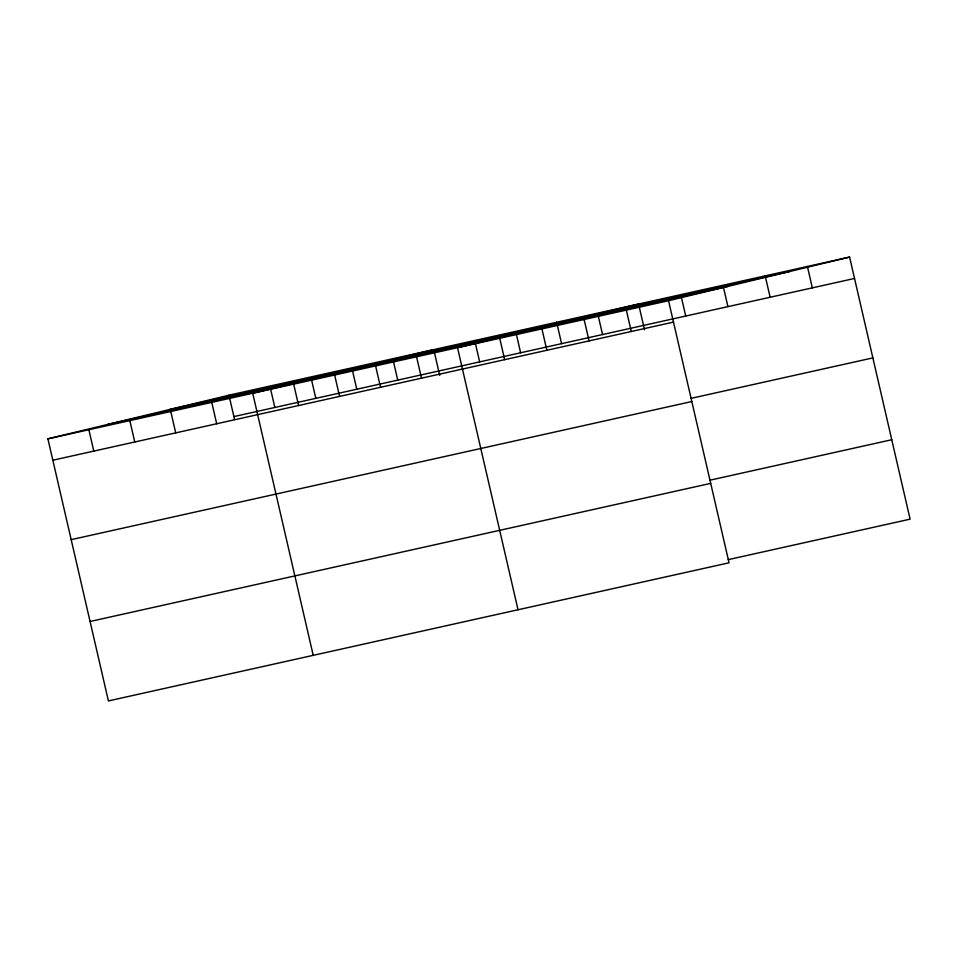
<?xml version="1.0" encoding="UTF-8"?>
<svg xmlns="http://www.w3.org/2000/svg" width="958" height="958" viewBox="0 0 958 958"><rect width="100%" height="100%" fill="white"/><g stroke="black" fill="none" stroke-linecap="round" stroke-linejoin="round"><path stroke-width="1.44" d="M849.59 257.079L668.54 300.716L729.05 562.801L108.41 700.921L47.9 438.836L228.95 395.199L849.59 257.079L910.1 519.164L728.188 559.652M433.758 349.622L252.708 393.259L313.218 655.344M638.579 304.033L457.517 347.67L518.027 609.767M169.207 409.593L789.847 271.473M107.643 424.43L728.284 286.31M47.9 438.836L668.54 300.716M233.896 416.586L854.536 278.467M52.834 460.223L673.474 322.104M690.957 398.384L872.87 357.897M71.179 539.653L691.82 401.534M709.854 480.221L891.766 439.734M90.064 621.491L710.704 483.371M807.39 266.468L812.324 287.855M765.191 275.856L770.124 297.243M723.314 286.682L727.924 306.644M680.779 294.645L685.712 316.032M639.237 306.883L644.518 329.756M626.34 310.105L631.274 331.492M598.271 316.008L602.546 334.546M584.129 319.493L589.074 340.892M556.646 322.271L561.592 343.659M541.929 328.893L546.862 350.281M516.35 334.234L520.625 352.772M499.729 338.282L504.662 359.669M475.384 343.347L479.659 361.885M434.417 352.472L439.698 375.344M416.562 356.795L421.496 378.182M392.804 358.735L397.738 380.122M375.596 365.908L380.542 387.295M352.496 370.698L356.771 389.235M334.641 375.021L339.575 396.408M311.53 379.823L315.817 398.348M293.675 384.134L298.609 405.533M270.575 388.936L274.85 407.473M228.95 395.199L234.554 419.472M211.754 402.372L216.688 423.759M170.787 411.485L175.721 432.872M129.821 420.61L134.767 441.997M88.866 429.723L93.8 451.11"/></g></svg>
